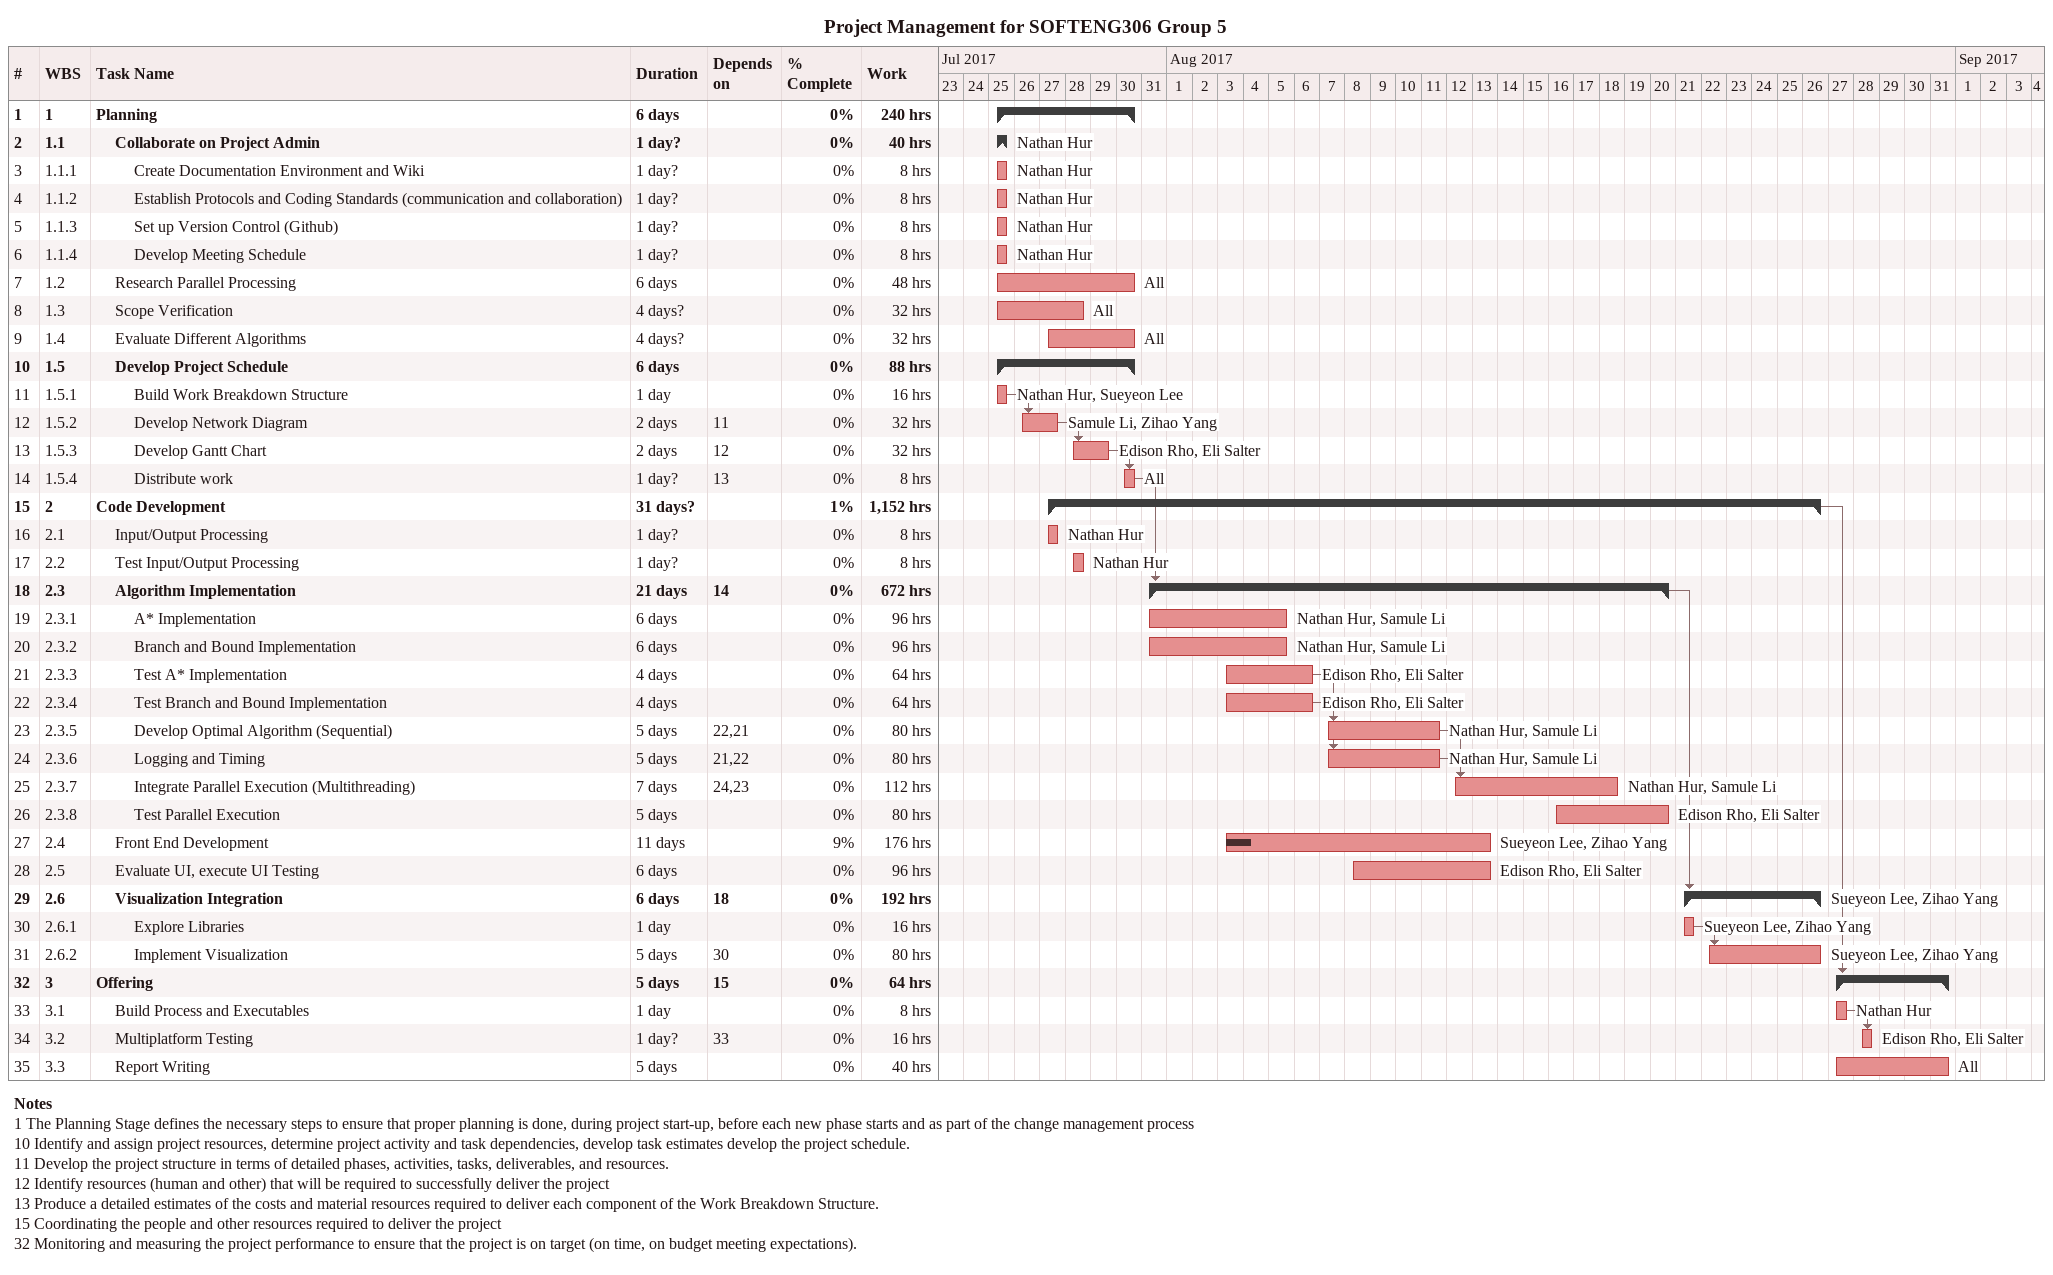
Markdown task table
Project Management for SOFTENG306 Group 5

| ID | WBS | Task | Duration | Start | Finish | Predecessors | Resources | % complete | Work (h) |
|---|---|---|---|---|---|---|---|---|---|
| 1 | 1 | **Planning** | 6d | 2017-07-25 | 2017-07-30 |  |  | 0 | 240 |
| 2 | 1.1 | **Collaborate on Project Admin** | 1d? | 2017-07-25 | 2017-07-25 |  | Nathan Hur | 0 | 40 |
| 3 | 1.1.1 | Create Documentation Environment and Wiki | 1d? | 2017-07-25 | 2017-07-25 |  | Nathan Hur | 0 | 8 |
| 4 | 1.1.2 | Establish Protocols and Coding Standards (communication and collaboration) | 1d? | 2017-07-25 | 2017-07-25 |  | Nathan Hur | 0 | 8 |
| 5 | 1.1.3 | Set up Version Control (Github) | 1d? | 2017-07-25 | 2017-07-25 |  | Nathan Hur | 0 | 8 |
| 6 | 1.1.4 | Develop Meeting Schedule | 1d? | 2017-07-25 | 2017-07-25 |  | Nathan Hur | 0 | 8 |
| 7 | 1.2 | Research Parallel Processing | 6d | 2017-07-25 | 2017-07-30 |  | All | 0 | 48 |
| 8 | 1.3 | Scope Verification | 4d? | 2017-07-25 | 2017-07-28 |  | All | 0 | 32 |
| 9 | 1.4 | Evaluate Different Algorithms | 4d? | 2017-07-27 | 2017-07-30 |  | All | 0 | 32 |
| 10 | 1.5 | **Develop Project Schedule** | 6d | 2017-07-25 | 2017-07-30 |  |  | 0 | 88 |
| 11 | 1.5.1 | Build Work Breakdown Structure | 1d | 2017-07-25 | 2017-07-25 |  | Nathan Hur, Sueyeon Lee | 0 | 16 |
| 12 | 1.5.2 | Develop Network Diagram | 2d | 2017-07-26 | 2017-07-27 | 11 | Samule Li, Zihao Yang | 0 | 32 |
| 13 | 1.5.3 | Develop Gantt Chart | 2d | 2017-07-28 | 2017-07-29 | 12 | Edison Rho, Eli Salter | 0 | 32 |
| 14 | 1.5.4 | Distribute work | 1d? | 2017-07-30 | 2017-07-30 | 13 | All | 0 | 8 |
| 15 | 2 | **Code Development** | 31d? | 2017-07-27 | 2017-08-26 |  |  | 1 | 1152 |
| 16 | 2.1 | Input/Output Processing | 1d? | 2017-07-27 | 2017-07-27 |  | Nathan Hur | 0 | 8 |
| 17 | 2.2 | Test Input/Output Processing | 1d? | 2017-07-28 | 2017-07-28 |  | Nathan Hur | 0 | 8 |
| 18 | 2.3 | **Algorithm Implementation** | 21d | 2017-07-31 | 2017-08-20 | 14 |  | 0 | 672 |
| 19 | 2.3.1 | A* Implementation | 6d | 2017-07-31 | 2017-08-05 |  | Nathan Hur, Samule Li | 0 | 96 |
| 20 | 2.3.2 | Branch and Bound Implementation | 6d | 2017-07-31 | 2017-08-05 |  | Nathan Hur, Samule Li | 0 | 96 |
| 21 | 2.3.3 | Test A* Implementation | 4d | 2017-08-03 | 2017-08-06 |  | Edison Rho, Eli Salter | 0 | 64 |
| 22 | 2.3.4 | Test Branch and Bound Implementation | 4d | 2017-08-03 | 2017-08-06 |  | Edison Rho, Eli Salter | 0 | 64 |
| 23 | 2.3.5 | Develop Optimal Algorithm (Sequential) | 5d | 2017-08-07 | 2017-08-11 | 22, 21 | Nathan Hur, Samule Li | 0 | 80 |
| 24 | 2.3.6 | Logging and Timing | 5d | 2017-08-07 | 2017-08-11 | 21, 22 | Nathan Hur, Samule Li | 0 | 80 |
| 25 | 2.3.7 | Integrate Parallel Execution (Multithreading) | 7d | 2017-08-12 | 2017-08-18 | 24, 23 | Nathan Hur, Samule Li | 0 | 112 |
| 26 | 2.3.8 | Test Parallel Execution | 5d | 2017-08-16 | 2017-08-20 |  | Edison Rho, Eli Salter | 0 | 80 |
| 27 | 2.4 | Front End Development | 11d | 2017-08-03 | 2017-08-13 |  | Sueyeon Lee, Zihao Yang | 9 | 176 |
| 28 | 2.5 | Evaluate UI, execute UI Testing | 6d | 2017-08-08 | 2017-08-13 |  | Edison Rho, Eli Salter | 0 | 96 |
| 29 | 2.6 | **Visualization Integration** | 6d | 2017-08-21 | 2017-08-26 | 18 | Sueyeon Lee, Zihao Yang | 0 | 192 |
| 30 | 2.6.1 | Explore Libraries | 1d | 2017-08-21 | 2017-08-21 |  | Sueyeon Lee, Zihao Yang | 0 | 16 |
| 31 | 2.6.2 | Implement Visualization | 5d | 2017-08-22 | 2017-08-26 | 30 | Sueyeon Lee, Zihao Yang | 0 | 80 |
| 32 | 3 | **Offering** | 5d | 2017-08-27 | 2017-08-31 | 15 |  | 0 | 64 |
| 33 | 3.1 | Build Process and Executables | 1d | 2017-08-27 | 2017-08-27 |  | Nathan Hur | 0 | 8 |
| 34 | 3.2 | Multiplatform Testing | 1d? | 2017-08-28 | 2017-08-28 | 33 | Edison Rho, Eli Salter | 0 | 16 |
| 35 | 3.3 | Report Writing | 5d | 2017-08-27 | 2017-08-31 |  | All | 0 | 40 |

Notes
- 1: The Planning Stage defines the necessary steps to ensure that proper planning is done, during project start-up, before each new phase starts and as part of the change management process
- 10: Identify and assign project resources, determine project activity and task dependencies, develop task estimates develop the project schedule.
- 11: Develop the project structure in terms of detailed phases, activities, tasks, deliverables, and resources.
- 12: Identify resources (human and other) that will be required to successfully deliver the project
- 13: Produce a detailed estimates of the costs and material resources required to deliver each component of the Work Breakdown Structure.
- 15: Coordinating the people and other resources required to deliver the project
- 32: Monitoring and measuring the project performance to ensure that the project is on target (on time, on budget meeting expectations).
